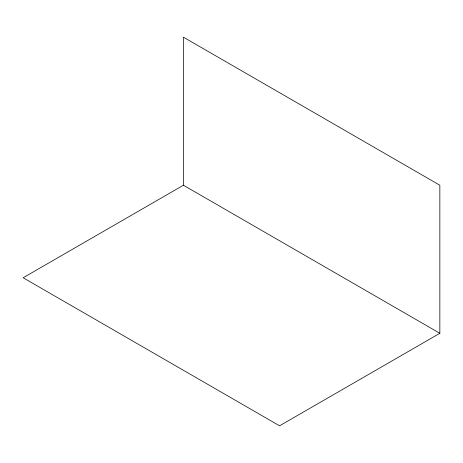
<?xml version="1.0" encoding="UTF-8"?>
<svg xmlns="http://www.w3.org/2000/svg" width="463" height="463" viewBox="0 0 463 463"><rect width="100%" height="100%" fill="white"/><g stroke="black" fill="none" stroke-linecap="round" stroke-linejoin="round"><path stroke-width="0.69" d="M183.417 185.235L23.15 277.765L279.583 425.815L439.85 333.285L439.85 185.235L183.417 37.185L183.417 185.235L439.85 333.285"/></g></svg>
